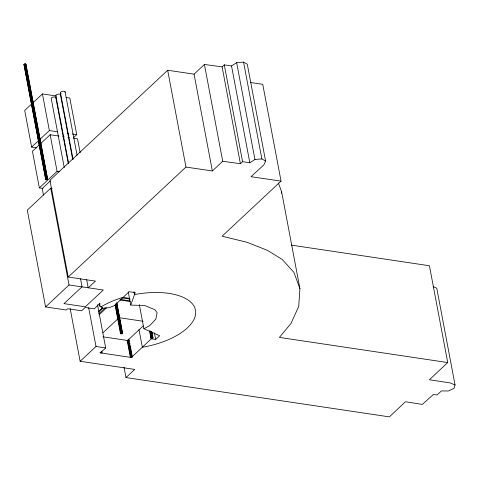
<?xml version="1.0" encoding="UTF-8"?>
<svg xmlns="http://www.w3.org/2000/svg" width="479" height="479" viewBox="0 0 479 479"><rect width="100%" height="100%" fill="white"/><g stroke="black" fill="none" stroke-linecap="round" stroke-linejoin="round"><path stroke-width="0.72" d="M139.311 304.536L143.88 328.738L149.717 325.618L155.831 319.17L157.148 312.715L154.831 309.691L144.826 305.542L130.743 305.087L135.252 292.597L129.108 291.729L114.481 305.578L109.326 307.638L103.23 308.266L99.866 306.231L99.895 303.351L94.249 308.835L85.1 307.506L81.592 310.793L67.725 308.739L66.336 310.003L45.589 306.937L27.297 210.131L50.738 188.169L52.211 188.391M281.52 193.282L281.622 191.792L278.347 182.966M281.622 191.792L299.914 288.598L298.71 306.482L290.981 323.457L279.395 337.414L447.727 362.561L429.429 265.755L291.376 245.128M433.088 286.622L436.758 288.166L455.05 384.972L454.092 388.301L448.374 391.002L441.446 390.906L437.028 394.989L433.423 394.462L422.286 404.408L405.426 401.743L389.397 416.88L125.989 377.56L124.049 367.297M86.681 279.772L88.202 287.843L95.465 281.113L68.228 277.048L49.936 180.242L167.674 70.263L194.067 74.155L204.419 64.449L222.112 66.898L224.286 64.875L231.537 65.958L236.65 62.665L243.566 62.12L247.296 64.234L265.588 161.04L263.899 164.866L250.99 176.703L281.041 181.122L262.749 84.316L250.289 82.484M102.015 352.562L101.069 353.101L99.919 352.646L100.859 352.101L102.015 352.562L101.734 351.095M122.552 333.42L121.397 332.959L120.457 333.504L120.965 333.983L122.552 333.42L116.738 302.65M152.963 337.982L151.813 337.521L150.873 338.066L152.023 338.521L152.963 337.982L151.855 332.121M130.336 357.208L131.276 356.663L132.426 357.124L131.486 357.663L130.402 357.514L127.151 340.359M45.589 306.937L69.03 284.975L103.32 289.999L85.268 306.817L63.982 303.626L82.029 286.801L80.508 278.736M68.228 277.048L185.966 167.069L212.359 170.961L222.711 161.255L240.404 163.71L242.578 161.68L249.828 162.764L254.942 159.471L261.857 158.926L265.588 161.04M447.727 362.561L429.394 379.757L450.158 382.913L455.05 384.972M281.041 181.122L222.106 236.201L247.254 242.35L267.581 250.421L282.203 259.438L293.872 272.3L299.914 288.598M97.512 304.656L105.691 347.928L100.404 352.855L131.324 357.49L151.358 338.821L155.663 339.449L159.645 335.737L143.88 328.738M125.989 377.56L134.701 369.423L80.131 361.274L70.156 308.47M31.698 103.943L24.71 110.457L31.632 147.089L36.811 147.861M32.77 102.943L42.445 93.926L56.504 96.034M31.632 147.089L38.619 140.575M40.23 139.072L49.367 130.557L57.504 131.773M39.41 144.76L32.422 151.274L39.344 187.9L43.044 188.457M40.481 143.76L50.157 134.743L59.037 136.072M73.515 137.665L76.742 134.659L69.82 98.033L66.12 97.477M39.344 187.9L57.079 171.368L59.3 171.704M50.433 180.858L42.23 188.504L43.475 195.103M98.405 311.775L102.71 307.763M98.411 311.937L102.751 307.889M98.758 313.769L105.272 307.698M98.997 314.919L106.53 307.895M102.991 332.731L118.068 318.685M80.131 361.274L96.01 346.491L105.691 347.928M143.221 325.954L127.612 340.503L102.865 336.791M23.95 64.324L25.153 63.779L25.926 64.246L47.678 179.368L46.475 179.918L45.703 179.445L23.95 64.324L45.84 179.799M25.483 64.617L25.926 64.246M45.703 179.445L46.906 178.901L47.678 179.368M123.181 297.339L122.792 297.447A56.69 26.614 -10.7 0 0 100.991 306.907M67.12 133.216L68.605 133.437M72.299 133.994L76.742 134.659M62.737 136.629L64.216 136.85M67.916 137.401L69.395 137.629M73.832 138.293L77.532 138.844L80.161 152.765M122.367 297.315L129.647 298.411M122.049 297.866L130.15 299.082M120.187 299.369L129.761 300.806M120.049 300.022L130.24 301.548M119.139 317.679L143.161 321.283M243.566 62.12L261.857 158.926M236.65 62.665L254.942 159.471M231.537 65.958L249.828 162.764M224.286 64.875L242.578 161.68M222.112 66.898L240.404 163.71M204.419 64.449L222.711 161.255M194.067 74.155L212.359 170.961M167.674 70.263L185.966 167.069M154.418 332.851L155.663 339.449M151.789 331.809L152.897 337.671M151.352 331.636L152.46 337.497M150.568 330.929L151.813 337.521M149.957 331.145L151.208 337.743M150.945 336.617L151.358 338.821M149.49 330.738L150.939 338.372M133.976 291.657L134.533 294.591L137.162 294.106A56.69 26.614 -10.7 0 1 195.636 311.254A56.69 26.614 -10.7 0 1 142.371 347.251L138.976 329.66M128.246 291.891L130.743 305.087M129.174 339.964L129.456 341.431M129.731 342.892L130.007 344.359M130.282 345.826L132.36 356.813M128.6 339.054L131.923 356.639M128.091 339.815L131.276 356.663M127.486 340.03L130.665 356.885M116.81 303.075L122.486 333.109M119.445 319.092L119.726 320.553M121.941 332.276L122.217 333.743M116.511 303.632L122.043 332.935M115.858 303.656L121.397 332.959M115.391 304.608L120.792 333.18M115.056 304.931L120.522 333.809M65.06 91.728L77.083 155.34M60.528 93.094L73.101 159.627M60.432 94.597L72.586 158.932M99.315 303.297L99.866 306.231M68.605 163.219L55.899 95.956A2.413 1.132 -10.7 0 1 58.055 94.147A2.413 1.132 -10.7 0 1 60.492 95.183M55.803 97.459L68.234 163.255M64.252 167.542L51.265 98.818A2.413 1.132 -10.7 0 1 53.42 97.009A2.413 1.132 -10.7 0 1 55.857 98.045M88.663 307.62L96.01 346.491M42.445 93.926L49.367 130.557M50.157 134.743L57.079 171.368M50.738 188.169L69.03 284.975M25.788 63.899L47.541 179.02M25.153 63.779L46.906 178.901M24.393 63.958L46.146 179.08M61.192 93.495A2.413 1.132 -10.7 0 1 62.072 91.423A2.413 1.132 -10.7 0 1 65.12 92.315"/></g></svg>
